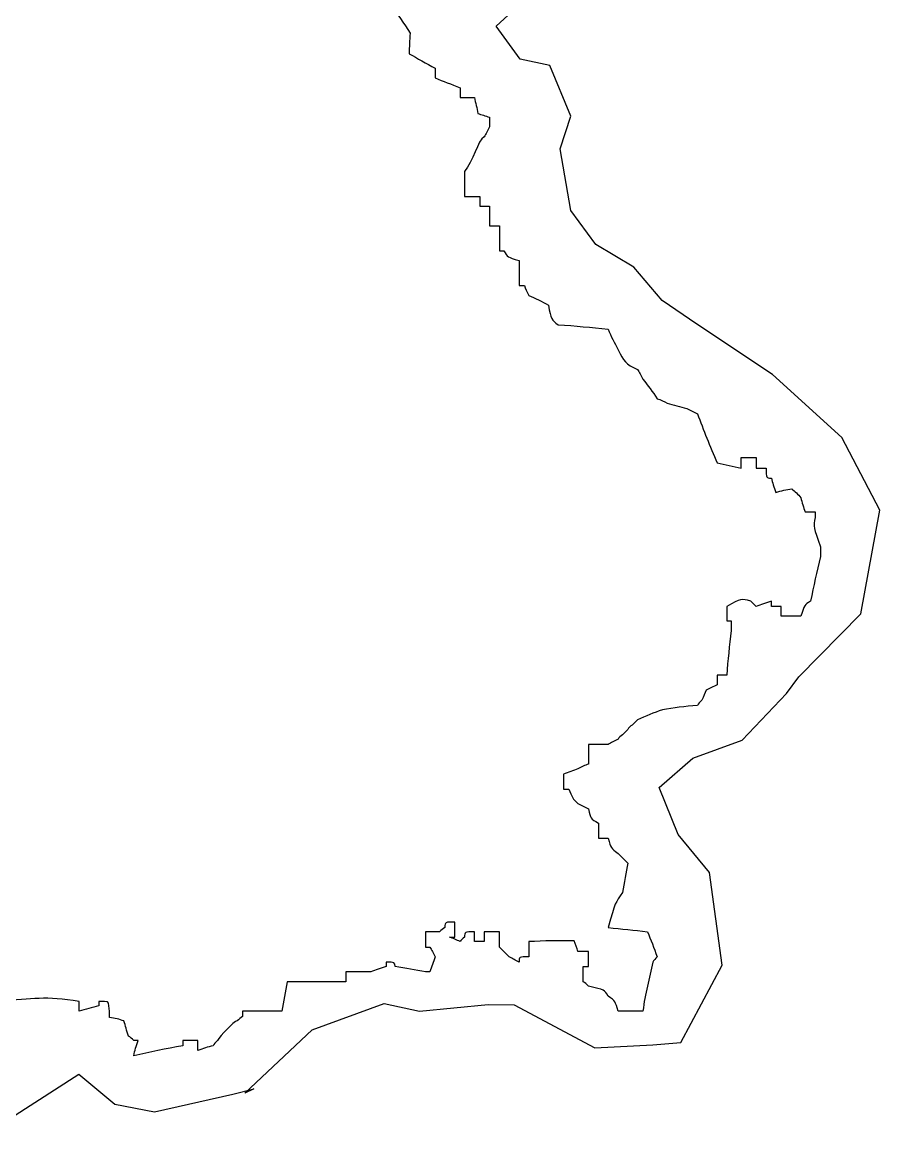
# Model space of a CAD drawing. Extents: x 2 to 696, y 8 to 922.
# Drawn here: x 361.2 to 632.6, y 8.1 to 359.1 of the extents above; entities that cross this region are included whole.
import ezdxf

# ---------------------------------------------------------------- set-up
doc = ezdxf.new("R2010")
doc.units = 0
doc.layers.add('sffy', color=7, linetype='CONTINUOUS')

msp = doc.modelspace()

# ---------------------------------------------------------------- linework, layer by layer
at = {"layer": 'sffy', "color": 7}
msp.add_lwpolyline([(351.227785, 8.123569), (379.166346, 26.084078), (390.517532, 16.585427), (403.11372, 14.110406), (427.882011, 19.737687), (434.511418, 21.44277), (431.659086, 20.097242), (453.004033, 40.053373), (475.789734, 48.488223), (486.92943, 46.040209), (508.66052, 48.161522), (516.863612, 48.035803), (542.436614, 34.436473), (560.801298, 35.355357), (569.659714, 36.06213), (582.718813, 60.616282), (578.727598, 89.943658), (568.805335, 101.90855), (562.76271, 116.796792), (573.42883, 126.138361), (589.009067, 131.851541), (603.09034, 146.626901), (606.969576, 151.807644), (626.62229, 171.763775), (632.609126, 204.603745), (620.635453, 227.640924), (598.683729, 247.597055), (574.736383, 263.561943), (563.779402, 271.036655), (554.780252, 281.522452), (542.763848, 288.690861), (534.824122, 299.482962), (531.487578, 319.040799), (534.824122, 329.417172), (528.162266, 345.390914), (518.859234, 347.377681), (511.264814, 357.823505), (521.461633, 367.333784)], dxfattribs=at)
at = {"layer": 'sffy', "color": 4}
for points in [[(477.802222, 364.913333), (479.777778, 361.808889), (482.035556, 358.704444), (484.011111, 355.6)], [(484.011111, 355.6), (483.728889, 353.342222), (483.728889, 351.366667), (483.728889, 349.108889)], [(483.728889, 349.108889), (486.268889, 347.697778), (489.091111, 346.004444), (491.913333, 344.593333)], [(491.913333, 344.593333), (491.913333, 343.746667), (491.913333, 342.617778), (491.913333, 341.488889)], [(491.913333, 341.488889), (494.453333, 340.36), (496.993333, 339.513333), (499.815556, 338.384444)], [(499.815556, 338.384444), (499.815556, 337.537778), (499.815556, 336.408889), (499.815556, 335.28)], [(499.815556, 335.28), (501.226667, 335.28), (502.92, 335.28), (504.331111, 335.28)], [(504.331111, 335.28), (504.613333, 333.586667), (505.177778, 331.893333), (505.46, 330.2)], [(505.46, 330.2), (506.588889, 329.917778), (507.717778, 329.353333), (509.128889, 329.071111)], [(509.128889, 329.071111), (509.128889, 327.942222), (509.128889, 327.095556), (509.128889, 325.966667)], [(509.128889, 325.966667), (508.564444, 324.837778), (508, 323.708889), (507.435556, 322.862222)], [(507.435556, 322.862222), (505.46, 321.733333), (503.766667, 314.96), (501.226667, 311.855556)], [(501.226667, 311.855556), (501.226667, 309.315556), (501.226667, 306.493333), (501.226667, 303.953333)], [(501.226667, 303.953333), (502.92, 303.953333), (504.331111, 303.953333), (506.024444, 303.953333)], [(506.024444, 303.953333), (506.024444, 303.106667), (506.024444, 301.977778), (506.024444, 300.848889)], [(506.024444, 300.848889), (506.871111, 300.848889), (508, 300.848889), (509.128889, 300.848889)], [(509.128889, 300.848889), (509.128889, 298.873333), (509.128889, 296.897778), (509.128889, 294.64)], [(509.128889, 294.64), (509.975556, 294.64), (511.104444, 294.64), (512.233333, 294.64)], [(512.233333, 294.64), (512.233333, 292.1), (512.233333, 289.56), (512.233333, 286.737778)], [(512.233333, 286.737778), (512.515556, 286.737778), (513.08, 286.737778), (513.644444, 286.737778)], [(513.644444, 286.737778), (514.773333, 284.762222), (514.773333, 284.762222), (518.442222, 283.633333)], [(518.442222, 283.633333), (518.442222, 281.093333), (518.442222, 278.553333), (518.442222, 275.731111)], [(518.442222, 275.731111), (519.006667, 275.731111), (519.571111, 275.731111), (520.135556, 275.731111)], [(520.135556, 275.731111), (520.417778, 274.884444), (520.982222, 273.755556), (521.546667, 272.626667)], [(521.546667, 272.626667), (523.522222, 271.78), (525.78, 270.651111), (527.755556, 269.522222)], [(527.755556, 269.522222), (528.602222, 265.006667), (528.602222, 265.006667), (530.86, 263.313333)], [(530.86, 263.313333), (536.222222, 263.031111), (541.302222, 262.466667), (546.664444, 261.902222)], [(546.664444, 261.902222), (547.511111, 259.644444), (548.64, 257.668889), (549.768889, 255.411111)], [(549.768889, 255.411111), (551.744444, 251.742222), (552.026667, 250.895556), (555.977778, 249.202222)], [(555.977778, 249.202222), (556.542222, 248.355556), (557.106667, 247.226667), (557.671111, 246.097778)], [(557.671111, 246.097778), (559.082222, 244.122222), (560.775556, 242.146667), (562.186667, 239.888889)], [(562.186667, 239.888889), (563.315556, 239.606667), (564.444444, 239.042222), (565.291111, 238.477778)], [(565.291111, 238.477778), (567.266667, 237.913333), (569.524444, 237.348889), (571.5, 236.784444)], [(571.5, 236.784444), (572.628889, 236.22), (573.757778, 235.655556), (574.886667, 235.091111)], [(574.886667, 235.091111), (576.862222, 230.011111), (578.837778, 224.931111), (581.095556, 219.568889)], [(588.715556, 217.875556), (588.715556, 219.004444), (588.715556, 220.133333), (588.715556, 221.262222)], [(588.715556, 221.262222), (590.408889, 221.262222), (591.82, 221.262222), (593.513333, 221.262222)], [(593.513333, 221.262222), (593.513333, 220.133333), (593.513333, 219.004444), (593.513333, 217.875556)], [(581.095556, 219.568889), (583.635556, 219.004444), (586.175556, 218.44), (588.715556, 217.875556)], [(593.513333, 217.875556), (594.36, 217.875556), (595.488889, 217.875556), (596.617778, 217.875556)], [(596.617778, 217.875556), (596.617778, 214.771111), (596.617778, 214.771111), (598.311111, 214.771111)], [(598.311111, 214.771111), (598.593333, 213.36), (599.157778, 211.948889), (599.722222, 210.255556)], [(599.722222, 210.255556), (601.415556, 210.82), (603.108889, 211.102222), (604.802222, 211.384444)], [(604.802222, 211.384444), (605.648889, 210.537778), (606.777778, 209.691111), (607.624444, 208.562222)], [(607.624444, 208.562222), (607.906667, 207.151111), (608.471111, 205.457778), (609.035556, 204.046667)], [(609.035556, 204.046667), (610.164444, 204.046667), (611.011111, 204.046667), (612.14, 204.046667)], [(612.14, 204.046667), (612.14, 203.482222), (612.14, 202.917778), (612.14, 202.353333)], [(612.14, 202.353333), (611.575556, 199.248889), (611.575556, 199.248889), (613.833333, 193.04)], [(613.833333, 189.935556), (612.704444, 185.137778), (611.575556, 180.622222), (610.728889, 175.824444)], [(613.833333, 193.04), (613.833333, 191.911111), (613.833333, 191.064444), (613.833333, 189.935556)], [(591.82, 175.824444), (588.715556, 176.671111), (588.715556, 176.671111), (584.2, 174.131111)], [(593.513333, 174.131111), (592.948889, 174.695556), (592.384444, 175.26), (591.82, 175.824444)], [(598.311111, 175.824444), (596.617778, 175.26), (594.924444, 174.695556), (593.513333, 174.131111)], [(598.311111, 174.131111), (598.311111, 174.695556), (598.311111, 175.26), (598.311111, 175.824444)], [(610.728889, 175.824444), (608.753333, 174.695556), (608.753333, 174.695556), (607.624444, 171.026667)], [(584.2, 174.131111), (584.2, 172.72), (584.2, 171.308889), (584.2, 169.615556)], [(601.415556, 174.131111), (600.286667, 174.131111), (599.157778, 174.131111), (598.311111, 174.131111)], [(601.415556, 171.026667), (601.415556, 172.155556), (601.415556, 173.284444), (601.415556, 174.131111)], [(584.2, 169.615556), (584.482222, 169.615556), (585.046667, 169.615556), (585.611111, 169.615556)], [(585.611111, 169.615556), (585.611111, 168.486667), (585.611111, 167.64), (585.611111, 166.511111)], [(607.624444, 171.026667), (605.366667, 171.026667), (603.391111, 171.026667), (601.415556, 171.026667)], [(585.611111, 166.511111), (585.046667, 161.713333), (584.482222, 157.197778), (584.2, 152.4)], [(584.2, 152.4), (583.071111, 152.4), (581.942222, 152.4), (581.095556, 152.4)], [(581.095556, 152.4), (581.095556, 151.271111), (581.095556, 150.424444), (581.095556, 149.295556)], [(577.708889, 147.602222), (577.144444, 146.755556), (576.862222, 145.626667), (576.297778, 144.497778)], [(581.095556, 149.295556), (579.966667, 148.731111), (578.837778, 148.166667), (577.708889, 147.602222)], [(576.297778, 144.497778), (575.733333, 143.933333), (575.168889, 143.368889), (574.886667, 142.804444)], [(563.88, 141.393333), (561.057778, 140.546667), (558.517778, 139.417778), (555.977778, 138.288889)], [(574.886667, 142.804444), (570.935556, 142.522222), (567.266667, 141.957778), (563.88, 141.393333)], [(555.977778, 138.288889), (555.413333, 137.724444), (554.848889, 137.16), (554.284444, 136.595556)], [(551.18, 133.491111), (550.615556, 133.208889), (550.051111, 132.644444), (549.768889, 132.08)], [(552.873333, 135.184444), (552.308889, 134.62), (551.744444, 134.055556), (551.18, 133.491111)], [(554.284444, 136.595556), (553.72, 136.313333), (553.155556, 135.748889), (552.873333, 135.184444)], [(546.664444, 130.386667), (544.406667, 130.386667), (542.431111, 130.386667), (540.455556, 130.386667)], [(540.455556, 130.386667), (540.455556, 128.411111), (540.455556, 126.435556), (540.455556, 124.177778)], [(549.768889, 132.08), (548.64, 131.515556), (547.511111, 130.951111), (546.664444, 130.386667)], [(540.455556, 124.177778), (539.326667, 123.895556), (538.197778, 123.331111), (537.068889, 122.766667)], [(537.068889, 122.766667), (535.657778, 122.202222), (533.964444, 121.637778), (532.553333, 121.073333)], [(532.553333, 121.073333), (532.553333, 119.38), (532.553333, 117.968889), (532.553333, 116.275556)], [(532.553333, 116.275556), (533.117778, 116.275556), (533.682222, 116.275556), (534.246667, 116.275556)], [(534.246667, 116.275556), (534.528889, 115.428889), (535.093333, 114.3), (535.657778, 113.171111)], [(535.657778, 113.171111), (535.94, 112.888889), (536.504444, 112.324444), (537.068889, 111.76)], [(537.068889, 111.76), (538.197778, 111.195556), (539.326667, 110.631111), (540.455556, 110.066667)], [(540.455556, 110.066667), (541.02, 106.962222), (541.02, 106.962222), (543.56, 105.551111)], [(543.56, 105.551111), (543.56, 103.857778), (543.56, 102.164444), (543.56, 100.753333)], [(543.56, 100.753333), (544.406667, 100.753333), (545.535556, 100.753333), (546.664444, 100.753333)], [(546.664444, 100.753333), (547.511111, 97.648889), (547.511111, 97.648889), (549.768889, 95.955556)], [(549.768889, 95.955556), (550.051111, 95.673333), (550.615556, 95.108889), (551.18, 94.544444)], [(551.18, 94.544444), (551.744444, 93.98), (552.308889, 93.415556), (552.873333, 92.851111)], [(552.873333, 92.851111), (552.308889, 90.028889), (551.744444, 86.642222), (551.18, 83.537778)], [(551.18, 83.537778), (548.922222, 80.433333), (548.922222, 80.433333), (546.664444, 72.531111)], [(498.122222, 74.224444), (495.017778, 74.224444), (495.017778, 74.224444), (495.017778, 72.531111)], [(498.122222, 69.426667), (498.122222, 71.12), (498.122222, 72.531111), (498.122222, 74.224444)], [(493.324444, 71.12), (491.913333, 71.12), (490.22, 71.12), (488.808889, 71.12)], [(488.808889, 71.12), (488.808889, 69.426667), (488.808889, 68.015556), (488.808889, 66.322222)], [(495.017778, 72.531111), (494.453333, 71.966667), (493.888889, 71.684444), (493.324444, 71.12)], [(504.331111, 71.12), (501.226667, 71.12), (501.226667, 71.12), (501.226667, 69.426667)], [(504.331111, 68.015556), (504.331111, 69.144444), (504.331111, 69.991111), (504.331111, 71.12)], [(512.233333, 71.12), (510.54, 71.12), (509.128889, 71.12), (507.435556, 71.12)], [(507.435556, 71.12), (507.435556, 69.991111), (507.435556, 69.144444), (507.435556, 68.015556)], [(512.233333, 66.322222), (512.233333, 68.015556), (512.233333, 69.426667), (512.233333, 71.12)], [(546.664444, 72.531111), (550.897778, 71.966667), (554.848889, 71.684444), (559.082222, 71.12)], [(559.082222, 71.12), (560.211111, 68.58), (561.057778, 66.04), (562.186667, 63.217778)], [(499.815556, 68.015556), (498.686667, 68.58), (497.557778, 69.144444), (496.428889, 69.426667)], [(496.428889, 69.426667), (496.993333, 69.426667), (497.557778, 69.426667), (498.122222, 69.426667)], [(501.226667, 69.426667), (500.662222, 69.144444), (500.097778, 68.58), (499.815556, 68.015556)], [(507.435556, 68.015556), (506.306667, 68.015556), (505.46, 68.015556), (504.331111, 68.015556)], [(535.94, 68.297778), (531.142222, 68.297778), (526.344444, 68.297778), (521.546667, 68.015556)], [(521.546667, 68.015556), (521.546667, 66.322222), (521.546667, 64.911111), (521.546667, 63.217778)], [(537.068889, 64.911111), (536.786667, 66.04), (536.222222, 67.168889), (535.94, 68.297778)], [(488.808889, 66.322222), (489.091111, 66.322222), (489.655556, 66.322222), (490.22, 66.322222)], [(490.22, 66.322222), (490.784444, 65.475556), (491.348889, 64.346667), (491.913333, 63.217778)], [(491.913333, 63.217778), (491.348889, 61.524444), (490.784444, 60.113333), (490.22, 58.42)], [(515.337778, 63.217778), (514.208889, 64.346667), (513.08, 65.475556), (512.233333, 66.322222)], [(518.442222, 61.524444), (517.313333, 62.088889), (516.466667, 62.653333), (515.337778, 63.217778)], [(521.546667, 63.217778), (518.442222, 63.217778), (518.442222, 63.217778), (518.442222, 61.524444)], [(540.455556, 64.911111), (539.326667, 64.911111), (538.197778, 64.911111), (537.068889, 64.911111)], [(540.455556, 60.113333), (540.455556, 61.524444), (540.455556, 63.217778), (540.455556, 64.911111)], [(562.186667, 63.217778), (561.622222, 62.653333), (561.057778, 62.088889), (560.775556, 61.524444)], [(476.391111, 60.113333), (474.697778, 59.548889), (473.004444, 58.984444), (471.593333, 58.42)], [(479.213333, 60.113333), (479.213333, 61.524444), (479.213333, 61.524444), (476.391111, 61.524444)], [(476.391111, 61.524444), (476.391111, 61.242222), (476.391111, 60.677778), (476.391111, 60.113333)], [(488.808889, 58.42), (485.704444, 58.984444), (482.6, 59.548889), (479.213333, 60.113333)], [(538.762222, 55.315556), (538.762222, 57.008889), (538.762222, 58.702222), (538.762222, 60.113333)], [(538.762222, 60.113333), (539.326667, 60.113333), (539.891111, 60.113333), (540.455556, 60.113333)], [(560.775556, 61.524444), (560.211111, 58.984444), (559.646667, 56.444444), (559.082222, 53.904444)], [(471.593333, 58.42), (469.053333, 58.42), (466.231111, 58.42), (463.691111, 58.42)], [(463.691111, 58.42), (463.691111, 57.573333), (463.691111, 56.444444), (463.691111, 55.315556)], [(490.22, 58.42), (489.655556, 58.42), (489.091111, 58.42), (488.808889, 58.42)], [(445.064444, 55.315556), (444.5, 52.211111), (443.935556, 49.106667), (443.371111, 46.002222)], [(463.691111, 55.315556), (457.482222, 55.315556), (451.273333, 55.315556), (445.064444, 55.315556)], [(540.455556, 53.904444), (539.891111, 54.468889), (539.326667, 55.033333), (538.762222, 55.315556)], [(546.664444, 50.8), (545.535556, 52.775556), (545.535556, 52.775556), (540.455556, 53.904444)], [(559.082222, 53.904444), (558.517778, 51.364444), (557.953333, 48.824444), (557.671111, 46.002222)], [(379.306667, 49.106667), (368.582222, 50.8), (364.631111, 49.953333), (354.188889, 49.106667)], [(549.768889, 46.002222), (548.922222, 49.106667), (548.922222, 49.106667), (546.664444, 50.8)], [(379.306667, 46.002222), (379.306667, 47.131111), (379.306667, 48.26), (379.306667, 49.106667)], [(385.515556, 47.695556), (383.257778, 47.131111), (381.282222, 46.566667), (379.306667, 46.002222)], [(388.62, 47.695556), (388.62, 49.106667), (388.62, 49.106667), (385.515556, 49.106667)], [(385.515556, 49.106667), (385.515556, 48.824444), (385.515556, 48.26), (385.515556, 47.695556)], [(388.902222, 44.026667), (388.902222, 45.437778), (388.902222, 46.566667), (388.62, 47.695556)], [(443.371111, 46.002222), (439.137778, 46.002222), (435.186667, 46.002222), (430.953333, 46.002222)], [(430.953333, 46.002222), (430.953333, 45.437778), (430.953333, 44.873333), (430.953333, 44.308889)], [(557.671111, 46.002222), (554.848889, 46.002222), (552.308889, 46.002222), (549.768889, 46.002222)], [(393.417778, 42.897778), (392.006667, 43.462222), (390.595556, 43.744444), (388.902222, 44.026667)], [(394.828889, 38.1), (394.264444, 39.793333), (393.982222, 41.486667), (393.417778, 42.897778)], [(429.26, 42.897778), (428.131111, 42.897778), (423.897778, 38.1), (423.051111, 36.688889)], [(430.953333, 44.308889), (430.388889, 44.026667), (429.824444, 43.462222), (429.26, 42.897778)], [(396.522222, 36.688889), (395.957778, 37.253333), (395.393333, 37.817778), (394.828889, 38.1)], [(396.522222, 31.891111), (396.804444, 33.584444), (397.368889, 34.995556), (397.933333, 36.688889)], [(397.933333, 36.688889), (397.368889, 36.688889), (396.804444, 36.688889), (396.522222, 36.688889)], [(416.842222, 36.688889), (415.148889, 36.688889), (413.737778, 36.688889), (412.044444, 36.688889)], [(412.044444, 36.688889), (412.044444, 36.124444), (412.044444, 35.56), (412.044444, 34.995556)], [(416.842222, 33.584444), (416.842222, 34.713333), (416.842222, 35.56), (416.842222, 36.688889)], [(423.051111, 36.688889), (422.486667, 36.124444), (421.922222, 35.56), (421.64, 34.995556)], [(412.044444, 34.995556), (406.682222, 34.148889), (401.602222, 33.02), (396.522222, 31.891111)], [(421.64, 34.995556), (419.946667, 34.713333), (418.535556, 34.148889), (416.842222, 33.584444)]]:
    msp.add_open_spline(points, degree=3, dxfattribs=at)

doc.saveas('drawing.dxf')
